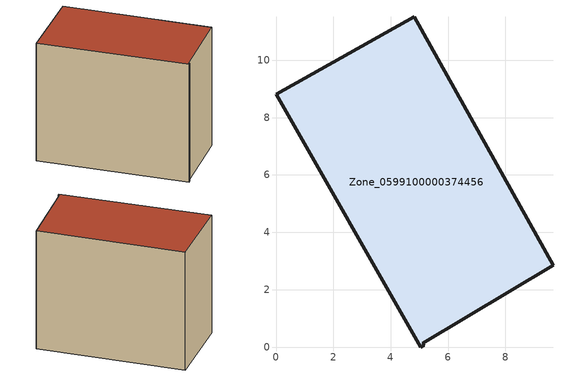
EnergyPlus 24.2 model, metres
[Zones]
Zone_0599100000374456
 floor ground (C_G): 9.66,2.85 5.12,0.14 5.16,0.06 5.05,0 0,8.81 4.82,11.51 z1.7
 wall outside (C_F): 9.66,2.85 4.82,11.51 0,8.81 5.05,0 5.16,0.06 5.12,0.14 9.66,2.85 z1.7:10.04
 roof outside (C_R): 5.12,0.14 9.66,2.85 4.82,11.51 0,8.81 5.05,0 5.16,0.06 z10.04
[BUILDING]
Pand.0599100000374456: North Axis=0; Terrain=City; Loads Convergence Tolerance Value=0.04; Temperature Convergence Tolerance Value=0.4; Solar Distribution=FullExterior; Maximum Number of Warmup Days=25; Minimum Number of Warmup Days=1
[Site:Location]
Rotterdam.The.Hague.AP_ZH_NLD Design_Conditions: Latitude=51.96; Longitude=4.45; Time Zone=1; Elevation=-4.5
[SITE:GROUNDTEMPERATURE:BUILDINGSURFACE]
18, 18, 18, 18, 18, 18, 18, 18, 18, 18, 18, 18
[MATERIAL] Thermal Absorptance=0.9; Solar Absorptance=0.7; Visible Absorptance=0.7
Name | Roughness | Thickness | Conductivity | Density | Specific Heat
G.TI.1992-2005 | MediumSmooth | 0.15 | 0.06 | 540 | 1210
F.TI.1992-2005 | Rough | 0.3 | 0.12 | 1920 | 840
R.TI.1992-2005 | MediumRough | 0.2 | 0.08 | 1500 | 1000
[CONSTRUCTION]
C_G: G.TI.1992-2005
C_F: F.TI.1992-2005
C_R: R.TI.1992-2005
[ZONE]
Zone_0599100000374456: Type=1; Multiplier=1; Ceiling Height=Autocalculate; Volume=Autocalculate; Floor Area=autocalculate; Part of Total Floor Area=Yes
[ZONEINFILTRATION:DESIGNFLOWRATE]
Infil_Zone_0599100000374456: Zone or ZoneList or Space or SpaceList=Zone_0599100000374456; Schedule=AlwaysOn; Design Flow Rate Calculation Method=Flow/Area; Flow Rate per Floor Area=0.0015; Constant Term Coefficient=1; Temperature Term Coefficient=0; Velocity Term Coefficient=0; Velocity Squared Term Coefficient=0
[HVACTEMPLATE:ZONE:IDEALLOADSAIRSYSTEM]
Zone_0599100000374456: Maximum Heating Supply Air Temperature=50; Minimum Cooling Supply Air Temperature=13; Maximum Heating Supply Air Humidity Ratio=0.0156; Minimum Cooling Supply Air Humidity Ratio=0.0077; Heating Limit=NoLimit; Cooling Limit=NoLimit; Dehumidification Control Type=ConstantSensibleHeatRatio; Cooling Sensible Heat Ratio=0.7; Dehumidification Setpoint=60; Humidification Control Type=None; Humidification Setpoint=30; Outdoor Air Method=None; Outdoor Air Flow Rate per Person=0.00944; Outdoor Air Flow Rate per Zone Floor Area=0; Outdoor Air Flow Rate per Zone=0; Demand Controlled Ventilation Type=None; Outdoor Air Economizer Type=NoEconomizer; Heat Recovery Type=None; Sensible Heat Recovery Effectiveness=0.7; Latent Heat Recovery Effectiveness=0.65
[ZONECONTROL:THERMOSTAT]
ThermostatControl_Zone_0599100000374456: Zone or ZoneList=Zone_0599100000374456; Control Type Schedule=DualSetpointControlType; Control 1=Thermostat_Zone_0599100000374456; Temperature Difference Between Cutout And Setpoint=0
[THERMOSTATSETPOINT:DUALSETPOINT]
Thermostat_Zone_0599100000374456: Heating Setpoint Temperature Schedule=HeatingSetpoint_Zone_0599100000374456; Cooling Setpoint Temperature Schedule=CoolingSetpoint_Zone_0599100000374456
[SCHEDULE:COMPACT]
HeatingSetpoint_Zone_0599100000374456: Through: 12/31, For: AllDays, Until: 24:00, 21
CoolingSetpoint_Zone_0599100000374456: Through: 12/31, For: AllDays, Until: 24:00, 24
DualSetpointControlType: Through: 12/31, For: AllDays, Until: 24:00, 4
AlwaysOn: Through: 12/31, For: AllDays, Until: 24:00, 1
